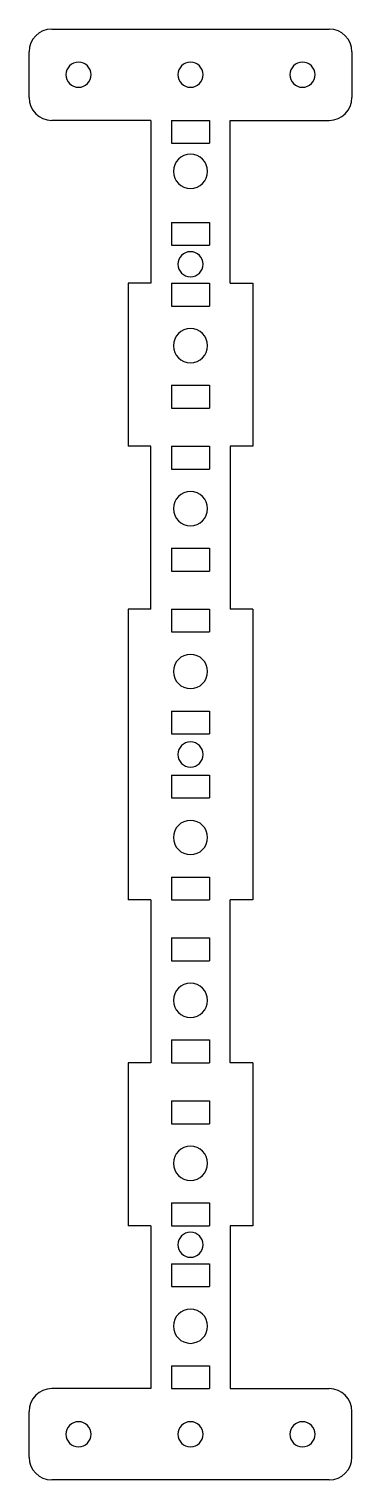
# Model space of a CAD drawing. Header units: millimetres. Extents: x -21 to 21, y -95 to 95.
import ezdxf

# ---------------------------------------------------------------- set-up
doc = ezdxf.new("R2010")
doc.units = ezdxf.units.MM
doc.layers.add('Shape2DView004', color=7, linetype='CONTINUOUS')

msp = doc.modelspace()

# ---------------------------------------------------------------- linework, layer by layer
at = {"layer": 'Shape2DView004'}
for p, q in [((-18.2, 95.3), (18.2, 95.3)), ((-21.2, 86.3), (-21.2, 92.3)), ((21.2, 92.3), (21.2, 86.3)), ((-5.2, 83.3), (-18.2, 83.3)), ((-5.2, 83.3), (-5.2, 61.9)), ((-2.5, 83.3), (2.5, 83.3)), ((-2.5, 83.3), (-2.5, 80.3)), ((2.5, 83.3), (2.5, 80.3)), ((5.2, 61.9), (5.2, 83.3)), ((5.2, 83.3), (18.2, 83.3)), ((-2.5, 80.3), (2.5, 80.3)), ((-2.5, 69.9), (2.5, 69.9)), ((-2.5, 69.9), (-2.5, 66.9)), ((2.5, 69.9), (2.5, 66.9)), ((-2.5, 66.9), (2.5, 66.9)), ((-8.2, 61.9), (-8.2, 40.5)), ((-5.2, 61.9), (-8.2, 61.9)), ((-2.5, 61.9), (2.5, 61.9)), ((-2.5, 61.9), (-2.5, 58.9)), ((2.5, 61.9), (2.5, 58.9)), ((5.2, 61.9), (8.2, 61.9)), ((8.2, 61.9), (8.2, 40.5)), ((-2.5, 58.9), (2.5, 58.9)), ((-2.5, 48.5), (2.5, 48.5)), ((-2.5, 48.5), (-2.5, 45.5)), ((2.5, 48.5), (2.5, 45.5)), ((-2.5, 45.5), (2.5, 45.5)), ((-5.2, 40.5), (-8.2, 40.5)), ((-5.2, 19.1), (-5.2, 40.5)), ((-2.5, 40.5), (2.5, 40.5)), ((-2.5, 40.5), (-2.5, 37.5)), ((2.5, 40.5), (2.5, 37.5)), ((5.2, 40.5), (5.2, 19.1)), ((8.2, 40.5), (5.2, 40.5)), ((-2.5, 37.5), (2.5, 37.5)), ((-2.5, 27.1), (2.5, 27.1)), ((-2.5, 27.1), (-2.5, 24.1)), ((2.5, 27.1), (2.5, 24.1)), ((-2.5, 24.1), (2.5, 24.1)), ((-8.2, 19.1), (-8.2, -19.1)), ((-5.2, 19.1), (-8.2, 19.1)), ((-2.5, 19.1), (2.5, 19.1)), ((-2.5, 19.1), (-2.5, 16.1)), ((2.5, 19.1), (2.5, 16.1)), ((8.2, 19.1), (5.2, 19.1)), ((8.2, 19.1), (8.2, -19.1)), ((-2.5, 16.1), (2.5, 16.1)), ((-2.5, 5.7), (2.5, 5.7)), ((-2.5, 5.7), (-2.5, 2.7)), ((2.5, 5.7), (2.5, 2.7)), ((-2.5, 2.7), (2.5, 2.7)), ((-2.5, -2.7), (2.5, -2.7)), ((-2.5, -2.7), (-2.5, -5.7)), ((2.5, -2.7), (2.5, -5.7)), ((-2.5, -5.7), (2.5, -5.7)), ((-2.5, -16.1), (2.5, -16.1)), ((-2.5, -16.1), (-2.5, -19.1)), ((2.5, -16.1), (2.5, -19.1)), ((-5.2, -19.1), (-8.2, -19.1)), ((-5.2, -19.1), (-5.2, -40.5)), ((-2.5, -19.1), (2.5, -19.1)), ((5.2, -40.5), (5.2, -19.1)), ((8.2, -19.1), (5.2, -19.1)), ((-2.5, -24.1), (2.5, -24.1)), ((-2.5, -24.1), (-2.5, -27.1)), ((2.5, -24.1), (2.5, -27.1)), ((-2.5, -27.1), (2.5, -27.1)), ((-2.5, -37.5), (2.5, -37.5)), ((-2.5, -37.5), (-2.5, -40.5)), ((2.5, -37.5), (2.5, -40.5)), ((-8.2, -40.5), (-8.2, -61.9)), ((-5.2, -40.5), (-8.2, -40.5)), ((-2.5, -40.5), (2.5, -40.5)), ((8.2, -40.5), (5.2, -40.5)), ((8.2, -40.5), (8.2, -61.9)), ((-2.5, -45.5), (2.5, -45.5)), ((-2.5, -45.5), (-2.5, -48.5)), ((2.5, -45.5), (2.5, -48.5)), ((-2.5, -48.5), (2.5, -48.5)), ((-2.5, -58.9), (2.5, -58.9)), ((-2.5, -58.9), (-2.5, -61.9)), ((2.5, -58.9), (2.5, -61.9)), ((-5.2, -61.9), (-8.2, -61.9)), ((-5.2, -61.9), (-5.2, -83.3)), ((-2.5, -61.9), (2.5, -61.9)), ((5.2, -61.9), (5.2, -83.3)), ((8.2, -61.9), (5.2, -61.9)), ((-2.5, -66.9), (2.5, -66.9)), ((-2.5, -66.9), (-2.5, -69.9)), ((2.5, -66.9), (2.5, -69.9)), ((-2.5, -69.9), (2.5, -69.9)), ((-2.5, -80.3), (2.5, -80.3)), ((-2.5, -80.3), (-2.5, -83.3)), ((2.5, -80.3), (2.5, -83.3)), ((-5.2, -83.3), (-18.2, -83.3)), ((-2.5, -83.3), (2.5, -83.3)), ((5.2, -83.3), (18.2, -83.3)), ((-21.2, -92.3), (-21.2, -86.3)), ((21.2, -92.3), (21.2, -86.3)), ((18.2, -95.3), (-18.2, -95.3))]:
    msp.add_line(p, q, dxfattribs=at)
for centre, major_axis, start_param, end_param in [((-18.2, 92.3), (0, 3), 0, -4.71239), ((18.2, 92.3), (0, -3), 1.5708, 3.14159), ((-14.7, 89.3), (0, 1.65), 0, 6.28318), ((0, 89.3), (0, 1.65), 0, 6.28318), ((14.7, 89.3), (0, 1.65), 0, 6.28318), ((-18.2, 86.3), (0, -3), 4.71239, 0), ((18.2, 86.3), (0, 3), -3.14159, -1.5708), ((0, 76.6), (0, 2.25), 0, 6.28318), ((0, 64.4), (0, 1.65), 0, 6.28318), ((0, 53.7), (0, 2.25), 0, 6.28318), ((0, 32.3), (0, 2.25), 0, 6.28318), ((0, 10.9), (0, 2.25), 0, 6.28318), ((0, 0), (0, 1.65), 0, 6.28318), ((0, -10.9), (0, 2.25), 0, 6.28318), ((0, -32.3), (0, 2.25), 0, 6.28318), ((0, -53.7), (0, 2.25), 0, 6.28318), ((0, -64.4), (0, 1.65), 0, 6.28318), ((0, -75.1), (0, 2.25), 0, 6.28318), ((-18.2, -86.3), (0, 3), 0, -4.71239), ((18.2, -86.3), (0, -3), 1.5708, 3.14159), ((-14.7, -89.3), (0, 1.65), 0, 6.28318), ((0, -89.3), (0, 1.65), 0, 6.28318), ((14.7, -89.3), (0, 1.65), 0, 6.28318), ((-18.2, -92.3), (0, -3), 4.71239, 0), ((18.2, -92.3), (0, 3), -3.14159, -1.5708)]:
    msp.add_ellipse(centre, major_axis=major_axis, ratio=1, start_param=start_param, end_param=end_param, dxfattribs=at)

doc.saveas('drawing.dxf')
